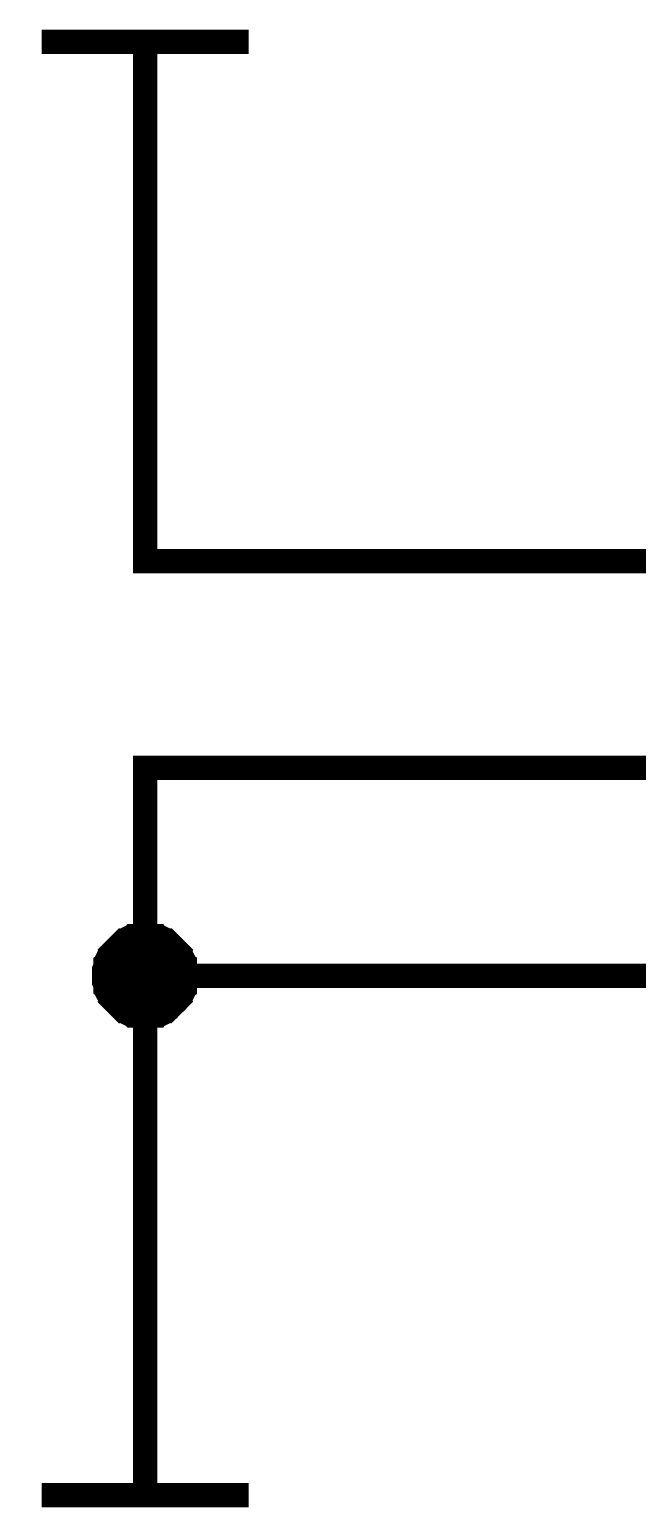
# Model space of a CAD drawing. Header units: millimetres. Extents: x 0 to 11.5, y 0 to 7.6.
# Drawn here: x 7.945 to 8.237, y 4.393 to 5.105 of the extents above; entities that cross this region are included whole.
import ezdxf

# ---------------------------------------------------------------- set-up
doc = ezdxf.new("R2010")
doc.units = ezdxf.units.MM
doc.header["$MEASUREMENT"] = 0
doc.layers.add('Sheet', color=255, linetype='Continuous')

msp = doc.modelspace()

# ---------------------------------------------------------------- linework, layer by layer
at = {"layer": 'Sheet'}
for points, const_width in [([(7.95058, 5.09892), (8.05014, 5.09892)], 0.0118), ([(8.00036, 4.99874), (8.00036, 5.09892)], 0.0118), ([(8.65023, 4.84882), (8.41019, 4.84882), (8.00036, 4.84882), (8.00036, 4.99874)], 0.0118), ([(8.65023, 4.74932), (8.64, 4.74932), (8.40065, 4.74932), (8.00036, 4.74932), (8.00036, 4.64914)], 0.0118), ([(7.98058, 4.64914), (7.98058, 4.64982), (7.98058, 4.65118), (7.98058, 4.65187), (7.98126, 4.65323), (7.98126, 4.65391), (7.98126, 4.65527), (7.98194, 4.65595), (7.98194, 4.65664), (7.98263, 4.658), (7.98331, 4.65868), (7.98331, 4.65936), (7.98399, 4.66004), (7.98467, 4.66072), (7.98535, 4.66141), (7.98604, 4.66209), (7.98672, 4.66277), (7.9874, 4.66345), (7.98808, 4.66413), (7.98876, 4.66481), (7.98944, 4.66549), (7.99013, 4.66618), (7.99081, 4.66618), (7.99149, 4.66686), (7.99285, 4.66754), (7.99354, 4.66754), (7.99422, 4.66822), (7.99558, 4.66822), (7.99626, 4.66822), (7.99763, 4.6689), (7.99831, 4.6689), (7.99967, 4.6689), (8.00036, 4.6689)], 0.0118), ([(7.98058, 4.64914), (7.98058, 4.64982), (7.98058, 4.65118), (7.98058, 4.65187), (7.98126, 4.65323), (7.98126, 4.65391), (7.98126, 4.65527), (7.98194, 4.65595), (7.98194, 4.65664), (7.98263, 4.658), (7.98331, 4.65868), (7.98331, 4.65936), (7.98399, 4.66004), (7.98467, 4.66072), (7.98535, 4.66141), (7.98604, 4.66209), (7.98672, 4.66277), (7.9874, 4.66345), (7.98808, 4.66413), (7.98876, 4.66481), (7.98944, 4.66549), (7.99013, 4.66618), (7.99081, 4.66618), (7.99149, 4.66686), (7.99285, 4.66754), (7.99354, 4.66754), (7.99422, 4.66822), (7.99558, 4.66822), (7.99626, 4.66822), (7.99763, 4.6689), (7.99831, 4.6689), (7.99967, 4.6689), (8.00036, 4.6689)], 0.0118), ([(7.98058, 4.64914), (7.98058, 4.64982), (7.98058, 4.65118), (7.98058, 4.65187), (7.98126, 4.65323), (7.98126, 4.65391), (7.98126, 4.65527), (7.98194, 4.65595), (7.98194, 4.65664), (7.98263, 4.658), (7.98331, 4.65868), (7.98331, 4.65936), (7.98399, 4.66004), (7.98467, 4.66072), (7.98535, 4.66141), (7.98604, 4.66209), (7.98672, 4.66277), (7.9874, 4.66345), (7.98808, 4.66413), (7.98876, 4.66481), (7.98944, 4.66549), (7.99013, 4.66618), (7.99081, 4.66618), (7.99149, 4.66686), (7.99285, 4.66754), (7.99354, 4.66754), (7.99422, 4.66822), (7.99558, 4.66822), (7.99626, 4.66822), (7.99763, 4.6689), (7.99831, 4.6689), (7.99967, 4.6689), (8.00036, 4.6689)], 0.0118), ([(7.98058, 4.64914), (7.98058, 4.64982), (7.98058, 4.65118), (7.98058, 4.65187), (7.98126, 4.65323), (7.98126, 4.65391), (7.98126, 4.65527), (7.98194, 4.65595), (7.98194, 4.65664), (7.98263, 4.658), (7.98331, 4.65868), (7.98331, 4.65936), (7.98399, 4.66004), (7.98467, 4.66072), (7.98535, 4.66141), (7.98604, 4.66209), (7.98672, 4.66277), (7.9874, 4.66345), (7.98808, 4.66413), (7.98876, 4.66481), (7.98944, 4.66549), (7.99013, 4.66618), (7.99081, 4.66618), (7.99149, 4.66686), (7.99285, 4.66754), (7.99354, 4.66754), (7.99422, 4.66822), (7.99558, 4.66822), (7.99626, 4.66822), (7.99763, 4.6689), (7.99831, 4.6689), (7.99967, 4.6689), (8.00036, 4.6689)], 0.0118), ([(7.98058, 4.64914), (7.98058, 4.64982), (7.98058, 4.65118), (7.98058, 4.65187), (7.98126, 4.65323), (7.98126, 4.65391), (7.98126, 4.65527), (7.98194, 4.65595), (7.98194, 4.65664), (7.98263, 4.658), (7.98331, 4.65868), (7.98331, 4.65936), (7.98399, 4.66004), (7.98467, 4.66072), (7.98535, 4.66141), (7.98604, 4.66209), (7.98672, 4.66277), (7.9874, 4.66345), (7.98808, 4.66413), (7.98876, 4.66481), (7.98944, 4.66549), (7.99013, 4.66618), (7.99081, 4.66618), (7.99149, 4.66686), (7.99285, 4.66754), (7.99354, 4.66754), (7.99422, 4.66822), (7.99558, 4.66822), (7.99626, 4.66822), (7.99763, 4.6689), (7.99831, 4.6689), (7.99967, 4.6689), (8.00036, 4.6689)], 0.0039), ([(7.98058, 4.64914), (7.98058, 4.64982), (7.98058, 4.65118), (7.98058, 4.65187), (7.98126, 4.65323), (7.98126, 4.65391), (7.98126, 4.65527), (7.98194, 4.65595), (7.98194, 4.65664), (7.98263, 4.658), (7.98331, 4.65868), (7.98331, 4.65936), (7.98399, 4.66004), (7.98467, 4.66072), (7.98535, 4.66141), (7.98604, 4.66209), (7.98672, 4.66277), (7.9874, 4.66345), (7.98808, 4.66413), (7.98876, 4.66481), (7.98944, 4.66549), (7.99013, 4.66618), (7.99081, 4.66618), (7.99149, 4.66686), (7.99285, 4.66754), (7.99354, 4.66754), (7.99422, 4.66822), (7.99558, 4.66822), (7.99626, 4.66822), (7.99763, 4.6689), (7.99831, 4.6689), (7.99967, 4.6689), (8.00036, 4.6689)], 0.0039), ([(7.98058, 4.64914), (7.98058, 4.64982), (7.98058, 4.65118), (7.98058, 4.65187), (7.98126, 4.65323), (7.98126, 4.65391), (7.98126, 4.65527), (7.98194, 4.65595), (7.98194, 4.65664), (7.98263, 4.658), (7.98331, 4.65868), (7.98331, 4.65936), (7.98399, 4.66004), (7.98467, 4.66072), (7.98535, 4.66141), (7.98604, 4.66209), (7.98672, 4.66277), (7.9874, 4.66345), (7.98808, 4.66413), (7.98876, 4.66481), (7.98944, 4.66549), (7.99013, 4.66618), (7.99081, 4.66618), (7.99149, 4.66686), (7.99285, 4.66754), (7.99354, 4.66754), (7.99422, 4.66822), (7.99558, 4.66822), (7.99626, 4.66822), (7.99763, 4.6689), (7.99831, 4.6689), (7.99967, 4.6689), (8.00036, 4.6689)], 0.0039), ([(7.98058, 4.64914), (7.98058, 4.64982), (7.98058, 4.65118), (7.98058, 4.65187), (7.98126, 4.65323), (7.98126, 4.65391), (7.98126, 4.65527), (7.98194, 4.65595), (7.98194, 4.65664), (7.98263, 4.658), (7.98331, 4.65868), (7.98331, 4.65936), (7.98399, 4.66004), (7.98467, 4.66072), (7.98535, 4.66141), (7.98604, 4.66209), (7.98672, 4.66277), (7.9874, 4.66345), (7.98808, 4.66413), (7.98876, 4.66481), (7.98944, 4.66549), (7.99013, 4.66618), (7.99081, 4.66618), (7.99149, 4.66686), (7.99285, 4.66754), (7.99354, 4.66754), (7.99422, 4.66822), (7.99558, 4.66822), (7.99626, 4.66822), (7.99763, 4.6689), (7.99831, 4.6689), (7.99967, 4.6689), (8.00036, 4.6689)], 0.0039), ([(8.00036, 4.6689), (8.00036, 4.6689)], 0.0118), ([(8.00036, 4.6689), (8.00104, 4.6689), (8.0024, 4.6689), (8.00308, 4.6689), (8.00445, 4.66822), (8.00513, 4.66822), (8.00649, 4.66822), (8.00718, 4.66754), (8.00786, 4.66754), (8.00922, 4.66686), (8.0099, 4.66618), (8.01058, 4.66618), (8.01127, 4.66549), (8.01195, 4.66481), (8.01263, 4.66413), (8.01331, 4.66345), (8.01399, 4.66277), (8.01468, 4.66209), (8.01536, 4.66141), (8.01604, 4.66072), (8.01672, 4.66004), (8.0174, 4.65936), (8.0174, 4.65868), (8.01809, 4.658), (8.01877, 4.65664), (8.01877, 4.65595), (8.01945, 4.65527), (8.01945, 4.65391), (8.01945, 4.65323), (8.02013, 4.65187), (8.02013, 4.65118), (8.02013, 4.64982), (8.02013, 4.64914)], 0.0118), ([(8.00036, 4.6689), (8.00036, 4.6689)], 0.0118), ([(8.00036, 4.6689), (8.00104, 4.6689), (8.0024, 4.6689), (8.00308, 4.6689), (8.00445, 4.66822), (8.00513, 4.66822), (8.00649, 4.66822), (8.00718, 4.66754), (8.00786, 4.66754), (8.00922, 4.66686), (8.0099, 4.66618), (8.01058, 4.66618), (8.01127, 4.66549), (8.01195, 4.66481), (8.01263, 4.66413), (8.01331, 4.66345), (8.01399, 4.66277), (8.01468, 4.66209), (8.01536, 4.66141), (8.01604, 4.66072), (8.01672, 4.66004), (8.0174, 4.65936), (8.0174, 4.65868), (8.01809, 4.658), (8.01877, 4.65664), (8.01877, 4.65595), (8.01945, 4.65527), (8.01945, 4.65391), (8.01945, 4.65323), (8.02013, 4.65187), (8.02013, 4.65118), (8.02013, 4.64982), (8.02013, 4.64914)], 0.0118), ([(8.00036, 4.6689), (8.00036, 4.6689)], 0.0118), ([(8.00036, 4.6689), (8.00104, 4.6689), (8.0024, 4.6689), (8.00308, 4.6689), (8.00445, 4.66822), (8.00513, 4.66822), (8.00649, 4.66822), (8.00718, 4.66754), (8.00786, 4.66754), (8.00922, 4.66686), (8.0099, 4.66618), (8.01058, 4.66618), (8.01127, 4.66549), (8.01195, 4.66481), (8.01263, 4.66413), (8.01331, 4.66345), (8.01399, 4.66277), (8.01468, 4.66209), (8.01536, 4.66141), (8.01604, 4.66072), (8.01672, 4.66004), (8.0174, 4.65936), (8.0174, 4.65868), (8.01809, 4.658), (8.01877, 4.65664), (8.01877, 4.65595), (8.01945, 4.65527), (8.01945, 4.65391), (8.01945, 4.65323), (8.02013, 4.65187), (8.02013, 4.65118), (8.02013, 4.64982), (8.02013, 4.64914)], 0.0118), ([(8.00036, 4.6689), (8.00036, 4.6689)], 0.0118), ([(8.00036, 4.6689), (8.00104, 4.6689), (8.0024, 4.6689), (8.00308, 4.6689), (8.00445, 4.66822), (8.00513, 4.66822), (8.00649, 4.66822), (8.00718, 4.66754), (8.00786, 4.66754), (8.00922, 4.66686), (8.0099, 4.66618), (8.01058, 4.66618), (8.01127, 4.66549), (8.01195, 4.66481), (8.01263, 4.66413), (8.01331, 4.66345), (8.01399, 4.66277), (8.01468, 4.66209), (8.01536, 4.66141), (8.01604, 4.66072), (8.01672, 4.66004), (8.0174, 4.65936), (8.0174, 4.65868), (8.01809, 4.658), (8.01877, 4.65664), (8.01877, 4.65595), (8.01945, 4.65527), (8.01945, 4.65391), (8.01945, 4.65323), (8.02013, 4.65187), (8.02013, 4.65118), (8.02013, 4.64982), (8.02013, 4.64914)], 0.0118), ([(8.00036, 4.6689), (8.00036, 4.6689)], 0.0039), ([(8.00036, 4.6689), (8.00104, 4.6689), (8.0024, 4.6689), (8.00308, 4.6689), (8.00445, 4.66822), (8.00513, 4.66822), (8.00649, 4.66822), (8.00718, 4.66754), (8.00786, 4.66754), (8.00922, 4.66686), (8.0099, 4.66618), (8.01058, 4.66618), (8.01127, 4.66549), (8.01195, 4.66481), (8.01263, 4.66413), (8.01331, 4.66345), (8.01399, 4.66277), (8.01468, 4.66209), (8.01536, 4.66141), (8.01604, 4.66072), (8.01672, 4.66004), (8.0174, 4.65936), (8.0174, 4.65868), (8.01809, 4.658), (8.01877, 4.65664), (8.01877, 4.65595), (8.01945, 4.65527), (8.01945, 4.65391), (8.01945, 4.65323), (8.02013, 4.65187), (8.02013, 4.65118), (8.02013, 4.64982), (8.02013, 4.64914)], 0.0039), ([(8.00036, 4.6689), (8.00036, 4.6689)], 0.0039), ([(8.00036, 4.6689), (8.00104, 4.6689), (8.0024, 4.6689), (8.00308, 4.6689), (8.00445, 4.66822), (8.00513, 4.66822), (8.00649, 4.66822), (8.00718, 4.66754), (8.00786, 4.66754), (8.00922, 4.66686), (8.0099, 4.66618), (8.01058, 4.66618), (8.01127, 4.66549), (8.01195, 4.66481), (8.01263, 4.66413), (8.01331, 4.66345), (8.01399, 4.66277), (8.01468, 4.66209), (8.01536, 4.66141), (8.01604, 4.66072), (8.01672, 4.66004), (8.0174, 4.65936), (8.0174, 4.65868), (8.01809, 4.658), (8.01877, 4.65664), (8.01877, 4.65595), (8.01945, 4.65527), (8.01945, 4.65391), (8.01945, 4.65323), (8.02013, 4.65187), (8.02013, 4.65118), (8.02013, 4.64982), (8.02013, 4.64914)], 0.0039), ([(8.00036, 4.6689), (8.00036, 4.6689)], 0.0039), ([(8.00036, 4.6689), (8.00104, 4.6689), (8.0024, 4.6689), (8.00308, 4.6689), (8.00445, 4.66822), (8.00513, 4.66822), (8.00649, 4.66822), (8.00718, 4.66754), (8.00786, 4.66754), (8.00922, 4.66686), (8.0099, 4.66618), (8.01058, 4.66618), (8.01127, 4.66549), (8.01195, 4.66481), (8.01263, 4.66413), (8.01331, 4.66345), (8.01399, 4.66277), (8.01468, 4.66209), (8.01536, 4.66141), (8.01604, 4.66072), (8.01672, 4.66004), (8.0174, 4.65936), (8.0174, 4.65868), (8.01809, 4.658), (8.01877, 4.65664), (8.01877, 4.65595), (8.01945, 4.65527), (8.01945, 4.65391), (8.01945, 4.65323), (8.02013, 4.65187), (8.02013, 4.65118), (8.02013, 4.64982), (8.02013, 4.64914)], 0.0039), ([(8.00036, 4.6689), (8.00036, 4.6689)], 0.0039), ([(8.00036, 4.6689), (8.00104, 4.6689), (8.0024, 4.6689), (8.00308, 4.6689), (8.00445, 4.66822), (8.00513, 4.66822), (8.00649, 4.66822), (8.00718, 4.66754), (8.00786, 4.66754), (8.00922, 4.66686), (8.0099, 4.66618), (8.01058, 4.66618), (8.01127, 4.66549), (8.01195, 4.66481), (8.01263, 4.66413), (8.01331, 4.66345), (8.01399, 4.66277), (8.01468, 4.66209), (8.01536, 4.66141), (8.01604, 4.66072), (8.01672, 4.66004), (8.0174, 4.65936), (8.0174, 4.65868), (8.01809, 4.658), (8.01877, 4.65664), (8.01877, 4.65595), (8.01945, 4.65527), (8.01945, 4.65391), (8.01945, 4.65323), (8.02013, 4.65187), (8.02013, 4.65118), (8.02013, 4.64982), (8.02013, 4.64914)], 0.0039), ([(8.00036, 4.62938), (7.99967, 4.62938), (7.99831, 4.62938), (7.99763, 4.62938), (7.99626, 4.63006), (7.99558, 4.63006), (7.99422, 4.63006), (7.99354, 4.63074), (7.99285, 4.63074), (7.99149, 4.63142), (7.99081, 4.6321), (7.99013, 4.6321), (7.98944, 4.63278), (7.98876, 4.63346), (7.98808, 4.63415), (7.9874, 4.63483), (7.98672, 4.63551), (7.98604, 4.63619), (7.98535, 4.63687), (7.98467, 4.63755), (7.98399, 4.63824), (7.98331, 4.63892), (7.98331, 4.6396), (7.98263, 4.64028), (7.98194, 4.64164), (7.98194, 4.64232), (7.98126, 4.64301), (7.98126, 4.64437), (7.98126, 4.64505), (7.98058, 4.64641), (7.98058, 4.64709), (7.98058, 4.64846), (7.98058, 4.64914)], 0.0118), ([(7.98058, 4.64914), (7.98058, 4.64914)], 0.0118), ([(8.00036, 4.62938), (7.99967, 4.62938), (7.99831, 4.62938), (7.99763, 4.62938), (7.99626, 4.63006), (7.99558, 4.63006), (7.99422, 4.63006), (7.99354, 4.63074), (7.99285, 4.63074), (7.99149, 4.63142), (7.99081, 4.6321), (7.99013, 4.6321), (7.98944, 4.63278), (7.98876, 4.63346), (7.98808, 4.63415), (7.9874, 4.63483), (7.98672, 4.63551), (7.98604, 4.63619), (7.98535, 4.63687), (7.98467, 4.63755), (7.98399, 4.63824), (7.98331, 4.63892), (7.98331, 4.6396), (7.98263, 4.64028), (7.98194, 4.64164), (7.98194, 4.64232), (7.98126, 4.64301), (7.98126, 4.64437), (7.98126, 4.64505), (7.98058, 4.64641), (7.98058, 4.64709), (7.98058, 4.64846), (7.98058, 4.64914)], 0.0118), ([(7.98058, 4.64914), (7.98058, 4.64914)], 0.0118), ([(8.00036, 4.62938), (7.99967, 4.62938), (7.99831, 4.62938), (7.99763, 4.62938), (7.99626, 4.63006), (7.99558, 4.63006), (7.99422, 4.63006), (7.99354, 4.63074), (7.99285, 4.63074), (7.99149, 4.63142), (7.99081, 4.6321), (7.99013, 4.6321), (7.98944, 4.63278), (7.98876, 4.63346), (7.98808, 4.63415), (7.9874, 4.63483), (7.98672, 4.63551), (7.98604, 4.63619), (7.98535, 4.63687), (7.98467, 4.63755), (7.98399, 4.63824), (7.98331, 4.63892), (7.98331, 4.6396), (7.98263, 4.64028), (7.98194, 4.64164), (7.98194, 4.64232), (7.98126, 4.64301), (7.98126, 4.64437), (7.98126, 4.64505), (7.98058, 4.64641), (7.98058, 4.64709), (7.98058, 4.64846), (7.98058, 4.64914)], 0.0118), ([(7.98058, 4.64914), (7.98058, 4.64914)], 0.0118), ([(8.00036, 4.62938), (7.99967, 4.62938), (7.99831, 4.62938), (7.99763, 4.62938), (7.99626, 4.63006), (7.99558, 4.63006), (7.99422, 4.63006), (7.99354, 4.63074), (7.99285, 4.63074), (7.99149, 4.63142), (7.99081, 4.6321), (7.99013, 4.6321), (7.98944, 4.63278), (7.98876, 4.63346), (7.98808, 4.63415), (7.9874, 4.63483), (7.98672, 4.63551), (7.98604, 4.63619), (7.98535, 4.63687), (7.98467, 4.63755), (7.98399, 4.63824), (7.98331, 4.63892), (7.98331, 4.6396), (7.98263, 4.64028), (7.98194, 4.64164), (7.98194, 4.64232), (7.98126, 4.64301), (7.98126, 4.64437), (7.98126, 4.64505), (7.98058, 4.64641), (7.98058, 4.64709), (7.98058, 4.64846), (7.98058, 4.64914)], 0.0118), ([(7.98058, 4.64914), (7.98058, 4.64914)], 0.0118), ([(8.65023, 4.64914), (8.64, 4.64914), (8.40065, 4.64914), (8.00036, 4.64914), (8.00036, 4.49921)], 0.0118), ([(8.02013, 4.64914), (8.02013, 4.64846), (8.02013, 4.64709), (8.02013, 4.64641), (8.01945, 4.64505), (8.01945, 4.64437), (8.01945, 4.64301), (8.01877, 4.64232), (8.01877, 4.64164), (8.01809, 4.64028), (8.0174, 4.6396), (8.0174, 4.63892), (8.01672, 4.63824), (8.01604, 4.63755), (8.01536, 4.63687), (8.01468, 4.63619), (8.01399, 4.63551), (8.01331, 4.63483), (8.01263, 4.63415), (8.01195, 4.63346), (8.01127, 4.63278), (8.01058, 4.6321), (8.0099, 4.6321), (8.00922, 4.63142), (8.00786, 4.63074), (8.00718, 4.63074), (8.00649, 4.63006), (8.00513, 4.63006), (8.00445, 4.63006), (8.00308, 4.62938), (8.0024, 4.62938), (8.00104, 4.62938), (8.00036, 4.62938)], 0.0118), ([(8.02013, 4.64914), (8.02013, 4.64846), (8.02013, 4.64709), (8.02013, 4.64641), (8.01945, 4.64505), (8.01945, 4.64437), (8.01945, 4.64301), (8.01877, 4.64232), (8.01877, 4.64164), (8.01809, 4.64028), (8.0174, 4.6396), (8.0174, 4.63892), (8.01672, 4.63824), (8.01604, 4.63755), (8.01536, 4.63687), (8.01468, 4.63619), (8.01399, 4.63551), (8.01331, 4.63483), (8.01263, 4.63415), (8.01195, 4.63346), (8.01127, 4.63278), (8.01058, 4.6321), (8.0099, 4.6321), (8.00922, 4.63142), (8.00786, 4.63074), (8.00718, 4.63074), (8.00649, 4.63006), (8.00513, 4.63006), (8.00445, 4.63006), (8.00308, 4.62938), (8.0024, 4.62938), (8.00104, 4.62938), (8.00036, 4.62938)], 0.0118), ([(8.02013, 4.64914), (8.02013, 4.64846), (8.02013, 4.64709), (8.02013, 4.64641), (8.01945, 4.64505), (8.01945, 4.64437), (8.01945, 4.64301), (8.01877, 4.64232), (8.01877, 4.64164), (8.01809, 4.64028), (8.0174, 4.6396), (8.0174, 4.63892), (8.01672, 4.63824), (8.01604, 4.63755), (8.01536, 4.63687), (8.01468, 4.63619), (8.01399, 4.63551), (8.01331, 4.63483), (8.01263, 4.63415), (8.01195, 4.63346), (8.01127, 4.63278), (8.01058, 4.6321), (8.0099, 4.6321), (8.00922, 4.63142), (8.00786, 4.63074), (8.00718, 4.63074), (8.00649, 4.63006), (8.00513, 4.63006), (8.00445, 4.63006), (8.00308, 4.62938), (8.0024, 4.62938), (8.00104, 4.62938), (8.00036, 4.62938)], 0.0118), ([(8.02013, 4.64914), (8.02013, 4.64846), (8.02013, 4.64709), (8.02013, 4.64641), (8.01945, 4.64505), (8.01945, 4.64437), (8.01945, 4.64301), (8.01877, 4.64232), (8.01877, 4.64164), (8.01809, 4.64028), (8.0174, 4.6396), (8.0174, 4.63892), (8.01672, 4.63824), (8.01604, 4.63755), (8.01536, 4.63687), (8.01468, 4.63619), (8.01399, 4.63551), (8.01331, 4.63483), (8.01263, 4.63415), (8.01195, 4.63346), (8.01127, 4.63278), (8.01058, 4.6321), (8.0099, 4.6321), (8.00922, 4.63142), (8.00786, 4.63074), (8.00718, 4.63074), (8.00649, 4.63006), (8.00513, 4.63006), (8.00445, 4.63006), (8.00308, 4.62938), (8.0024, 4.62938), (8.00104, 4.62938), (8.00036, 4.62938)], 0.0118), ([(8.02013, 4.64914), (8.02013, 4.64914), (8.02013, 4.64914), (8.02013, 4.64914), (8.02013, 4.64914), (8.02013, 4.64914), (8.02013, 4.64914), (8.02013, 4.64914), (8.02013, 4.64914), (8.02013, 4.64914), (8.02013, 4.64914), (8.02013, 4.64914), (8.02013, 4.64914), (8.02013, 4.64914), (8.02013, 4.64914), (8.02013, 4.64914), (8.02013, 4.64914), (8.02013, 4.64914), (8.02013, 4.64914), (8.02013, 4.64914), (8.02013, 4.64914), (8.02013, 4.64914), (8.02013, 4.64914), (8.02013, 4.64914), (8.02013, 4.64914), (8.02013, 4.64914), (8.02013, 4.64914), (8.02013, 4.64914), (8.02013, 4.64914), (8.02013, 4.64914), (8.02013, 4.64914), (8.02013, 4.64914), (8.02013, 4.64914)], 0.0118), ([(8.02013, 4.64914), (8.02013, 4.64914)], 0.0118), ([(8.02013, 4.64914), (8.02013, 4.64914), (8.02013, 4.64914), (8.02013, 4.64914), (8.02013, 4.64914), (8.02013, 4.64914), (8.02013, 4.64914), (8.02013, 4.64914), (8.02013, 4.64914), (8.02013, 4.64914), (8.02013, 4.64914), (8.02013, 4.64914), (8.02013, 4.64914), (8.02013, 4.64914), (8.02013, 4.64914), (8.02013, 4.64914), (8.02013, 4.64914), (8.02013, 4.64914), (8.02013, 4.64914), (8.02013, 4.64914), (8.02013, 4.64914), (8.02013, 4.64914), (8.02013, 4.64914), (8.02013, 4.64914), (8.02013, 4.64914), (8.02013, 4.64914), (8.02013, 4.64914), (8.02013, 4.64914), (8.02013, 4.64914), (8.02013, 4.64914), (8.02013, 4.64914), (8.02013, 4.64914), (8.02013, 4.64914)], 0.0118), ([(8.02013, 4.64914), (8.02013, 4.64914)], 0.0118), ([(8.02013, 4.64914), (8.02013, 4.64914), (8.02013, 4.64914), (8.02013, 4.64914), (8.02013, 4.64914), (8.02013, 4.64914), (8.02013, 4.64914), (8.02013, 4.64914), (8.02013, 4.64914), (8.02013, 4.64914), (8.02013, 4.64914), (8.02013, 4.64914), (8.02013, 4.64914), (8.02013, 4.64914), (8.02013, 4.64914), (8.02013, 4.64914), (8.02013, 4.64914), (8.02013, 4.64914), (8.02013, 4.64914), (8.02013, 4.64914), (8.02013, 4.64914), (8.02013, 4.64914), (8.02013, 4.64914), (8.02013, 4.64914), (8.02013, 4.64914), (8.02013, 4.64914), (8.02013, 4.64914), (8.02013, 4.64914), (8.02013, 4.64914), (8.02013, 4.64914), (8.02013, 4.64914), (8.02013, 4.64914), (8.02013, 4.64914)], 0.0118), ([(8.02013, 4.64914), (8.02013, 4.64914)], 0.0118), ([(8.02013, 4.64914), (8.02013, 4.64914), (8.02013, 4.64914), (8.02013, 4.64914), (8.02013, 4.64914), (8.02013, 4.64914), (8.02013, 4.64914), (8.02013, 4.64914), (8.02013, 4.64914), (8.02013, 4.64914), (8.02013, 4.64914), (8.02013, 4.64914), (8.02013, 4.64914), (8.02013, 4.64914), (8.02013, 4.64914), (8.02013, 4.64914), (8.02013, 4.64914), (8.02013, 4.64914), (8.02013, 4.64914), (8.02013, 4.64914), (8.02013, 4.64914), (8.02013, 4.64914), (8.02013, 4.64914), (8.02013, 4.64914), (8.02013, 4.64914), (8.02013, 4.64914), (8.02013, 4.64914), (8.02013, 4.64914), (8.02013, 4.64914), (8.02013, 4.64914), (8.02013, 4.64914), (8.02013, 4.64914), (8.02013, 4.64914)], 0.0118), ([(8.02013, 4.64914), (8.02013, 4.64914)], 0.0118), ([(8.00036, 4.62938), (7.99967, 4.62938), (7.99831, 4.62938), (7.99763, 4.62938), (7.99626, 4.63006), (7.99558, 4.63006), (7.99422, 4.63006), (7.99354, 4.63074), (7.99285, 4.63074), (7.99149, 4.63142), (7.99081, 4.6321), (7.99013, 4.6321), (7.98944, 4.63278), (7.98876, 4.63346), (7.98808, 4.63415), (7.9874, 4.63483), (7.98672, 4.63551), (7.98604, 4.63619), (7.98535, 4.63687), (7.98467, 4.63755), (7.98399, 4.63824), (7.98331, 4.63892), (7.98331, 4.6396), (7.98263, 4.64028), (7.98194, 4.64164), (7.98194, 4.64232), (7.98126, 4.64301), (7.98126, 4.64437), (7.98126, 4.64505), (7.98058, 4.64641), (7.98058, 4.64709), (7.98058, 4.64846), (7.98058, 4.64914)], 0.0039), ([(7.98058, 4.64914), (7.98058, 4.64914)], 0.0039), ([(8.00036, 4.62938), (7.99967, 4.62938), (7.99831, 4.62938), (7.99763, 4.62938), (7.99626, 4.63006), (7.99558, 4.63006), (7.99422, 4.63006), (7.99354, 4.63074), (7.99285, 4.63074), (7.99149, 4.63142), (7.99081, 4.6321), (7.99013, 4.6321), (7.98944, 4.63278), (7.98876, 4.63346), (7.98808, 4.63415), (7.9874, 4.63483), (7.98672, 4.63551), (7.98604, 4.63619), (7.98535, 4.63687), (7.98467, 4.63755), (7.98399, 4.63824), (7.98331, 4.63892), (7.98331, 4.6396), (7.98263, 4.64028), (7.98194, 4.64164), (7.98194, 4.64232), (7.98126, 4.64301), (7.98126, 4.64437), (7.98126, 4.64505), (7.98058, 4.64641), (7.98058, 4.64709), (7.98058, 4.64846), (7.98058, 4.64914)], 0.0039), ([(7.98058, 4.64914), (7.98058, 4.64914)], 0.0039), ([(8.00036, 4.62938), (7.99967, 4.62938), (7.99831, 4.62938), (7.99763, 4.62938), (7.99626, 4.63006), (7.99558, 4.63006), (7.99422, 4.63006), (7.99354, 4.63074), (7.99285, 4.63074), (7.99149, 4.63142), (7.99081, 4.6321), (7.99013, 4.6321), (7.98944, 4.63278), (7.98876, 4.63346), (7.98808, 4.63415), (7.9874, 4.63483), (7.98672, 4.63551), (7.98604, 4.63619), (7.98535, 4.63687), (7.98467, 4.63755), (7.98399, 4.63824), (7.98331, 4.63892), (7.98331, 4.6396), (7.98263, 4.64028), (7.98194, 4.64164), (7.98194, 4.64232), (7.98126, 4.64301), (7.98126, 4.64437), (7.98126, 4.64505), (7.98058, 4.64641), (7.98058, 4.64709), (7.98058, 4.64846), (7.98058, 4.64914)], 0.0039), ([(7.98058, 4.64914), (7.98058, 4.64914)], 0.0039), ([(8.00036, 4.62938), (7.99967, 4.62938), (7.99831, 4.62938), (7.99763, 4.62938), (7.99626, 4.63006), (7.99558, 4.63006), (7.99422, 4.63006), (7.99354, 4.63074), (7.99285, 4.63074), (7.99149, 4.63142), (7.99081, 4.6321), (7.99013, 4.6321), (7.98944, 4.63278), (7.98876, 4.63346), (7.98808, 4.63415), (7.9874, 4.63483), (7.98672, 4.63551), (7.98604, 4.63619), (7.98535, 4.63687), (7.98467, 4.63755), (7.98399, 4.63824), (7.98331, 4.63892), (7.98331, 4.6396), (7.98263, 4.64028), (7.98194, 4.64164), (7.98194, 4.64232), (7.98126, 4.64301), (7.98126, 4.64437), (7.98126, 4.64505), (7.98058, 4.64641), (7.98058, 4.64709), (7.98058, 4.64846), (7.98058, 4.64914)], 0.0039), ([(7.98058, 4.64914), (7.98058, 4.64914)], 0.0039), ([(8.02013, 4.64914), (8.02013, 4.64846), (8.02013, 4.64709), (8.02013, 4.64641), (8.01945, 4.64505), (8.01945, 4.64437), (8.01945, 4.64301), (8.01877, 4.64232), (8.01877, 4.64164), (8.01809, 4.64028), (8.0174, 4.6396), (8.0174, 4.63892), (8.01672, 4.63824), (8.01604, 4.63755), (8.01536, 4.63687), (8.01468, 4.63619), (8.01399, 4.63551), (8.01331, 4.63483), (8.01263, 4.63415), (8.01195, 4.63346), (8.01127, 4.63278), (8.01058, 4.6321), (8.0099, 4.6321), (8.00922, 4.63142), (8.00786, 4.63074), (8.00718, 4.63074), (8.00649, 4.63006), (8.00513, 4.63006), (8.00445, 4.63006), (8.00308, 4.62938), (8.0024, 4.62938), (8.00104, 4.62938), (8.00036, 4.62938)], 0.0039), ([(8.02013, 4.64914), (8.02013, 4.64846), (8.02013, 4.64709), (8.02013, 4.64641), (8.01945, 4.64505), (8.01945, 4.64437), (8.01945, 4.64301), (8.01877, 4.64232), (8.01877, 4.64164), (8.01809, 4.64028), (8.0174, 4.6396), (8.0174, 4.63892), (8.01672, 4.63824), (8.01604, 4.63755), (8.01536, 4.63687), (8.01468, 4.63619), (8.01399, 4.63551), (8.01331, 4.63483), (8.01263, 4.63415), (8.01195, 4.63346), (8.01127, 4.63278), (8.01058, 4.6321), (8.0099, 4.6321), (8.00922, 4.63142), (8.00786, 4.63074), (8.00718, 4.63074), (8.00649, 4.63006), (8.00513, 4.63006), (8.00445, 4.63006), (8.00308, 4.62938), (8.0024, 4.62938), (8.00104, 4.62938), (8.00036, 4.62938)], 0.0039), ([(8.02013, 4.64914), (8.02013, 4.64846), (8.02013, 4.64709), (8.02013, 4.64641), (8.01945, 4.64505), (8.01945, 4.64437), (8.01945, 4.64301), (8.01877, 4.64232), (8.01877, 4.64164), (8.01809, 4.64028), (8.0174, 4.6396), (8.0174, 4.63892), (8.01672, 4.63824), (8.01604, 4.63755), (8.01536, 4.63687), (8.01468, 4.63619), (8.01399, 4.63551), (8.01331, 4.63483), (8.01263, 4.63415), (8.01195, 4.63346), (8.01127, 4.63278), (8.01058, 4.6321), (8.0099, 4.6321), (8.00922, 4.63142), (8.00786, 4.63074), (8.00718, 4.63074), (8.00649, 4.63006), (8.00513, 4.63006), (8.00445, 4.63006), (8.00308, 4.62938), (8.0024, 4.62938), (8.00104, 4.62938), (8.00036, 4.62938)], 0.0039), ([(8.02013, 4.64914), (8.02013, 4.64846), (8.02013, 4.64709), (8.02013, 4.64641), (8.01945, 4.64505), (8.01945, 4.64437), (8.01945, 4.64301), (8.01877, 4.64232), (8.01877, 4.64164), (8.01809, 4.64028), (8.0174, 4.6396), (8.0174, 4.63892), (8.01672, 4.63824), (8.01604, 4.63755), (8.01536, 4.63687), (8.01468, 4.63619), (8.01399, 4.63551), (8.01331, 4.63483), (8.01263, 4.63415), (8.01195, 4.63346), (8.01127, 4.63278), (8.01058, 4.6321), (8.0099, 4.6321), (8.00922, 4.63142), (8.00786, 4.63074), (8.00718, 4.63074), (8.00649, 4.63006), (8.00513, 4.63006), (8.00445, 4.63006), (8.00308, 4.62938), (8.0024, 4.62938), (8.00104, 4.62938), (8.00036, 4.62938)], 0.0039), ([(8.02013, 4.64914), (8.02013, 4.64914), (8.02013, 4.64914), (8.02013, 4.64914), (8.02013, 4.64914), (8.02013, 4.64914), (8.02013, 4.64914), (8.02013, 4.64914), (8.02013, 4.64914), (8.02013, 4.64914), (8.02013, 4.64914), (8.02013, 4.64914), (8.02013, 4.64914), (8.02013, 4.64914), (8.02013, 4.64914), (8.02013, 4.64914), (8.02013, 4.64914), (8.02013, 4.64914), (8.02013, 4.64914), (8.02013, 4.64914), (8.02013, 4.64914), (8.02013, 4.64914), (8.02013, 4.64914), (8.02013, 4.64914), (8.02013, 4.64914), (8.02013, 4.64914), (8.02013, 4.64914), (8.02013, 4.64914), (8.02013, 4.64914), (8.02013, 4.64914), (8.02013, 4.64914), (8.02013, 4.64914), (8.02013, 4.64914)], 0.0039), ([(8.02013, 4.64914), (8.02013, 4.64914)], 0.0039), ([(8.02013, 4.64914), (8.02013, 4.64914), (8.02013, 4.64914), (8.02013, 4.64914), (8.02013, 4.64914), (8.02013, 4.64914), (8.02013, 4.64914), (8.02013, 4.64914), (8.02013, 4.64914), (8.02013, 4.64914), (8.02013, 4.64914), (8.02013, 4.64914), (8.02013, 4.64914), (8.02013, 4.64914), (8.02013, 4.64914), (8.02013, 4.64914), (8.02013, 4.64914), (8.02013, 4.64914), (8.02013, 4.64914), (8.02013, 4.64914), (8.02013, 4.64914), (8.02013, 4.64914), (8.02013, 4.64914), (8.02013, 4.64914), (8.02013, 4.64914), (8.02013, 4.64914), (8.02013, 4.64914), (8.02013, 4.64914), (8.02013, 4.64914), (8.02013, 4.64914), (8.02013, 4.64914), (8.02013, 4.64914), (8.02013, 4.64914)], 0.0039), ([(8.02013, 4.64914), (8.02013, 4.64914)], 0.0039), ([(8.02013, 4.64914), (8.02013, 4.64914), (8.02013, 4.64914), (8.02013, 4.64914), (8.02013, 4.64914), (8.02013, 4.64914), (8.02013, 4.64914), (8.02013, 4.64914), (8.02013, 4.64914), (8.02013, 4.64914), (8.02013, 4.64914), (8.02013, 4.64914), (8.02013, 4.64914), (8.02013, 4.64914), (8.02013, 4.64914), (8.02013, 4.64914), (8.02013, 4.64914), (8.02013, 4.64914), (8.02013, 4.64914), (8.02013, 4.64914), (8.02013, 4.64914), (8.02013, 4.64914), (8.02013, 4.64914), (8.02013, 4.64914), (8.02013, 4.64914), (8.02013, 4.64914), (8.02013, 4.64914), (8.02013, 4.64914), (8.02013, 4.64914), (8.02013, 4.64914), (8.02013, 4.64914), (8.02013, 4.64914), (8.02013, 4.64914)], 0.0039), ([(8.02013, 4.64914), (8.02013, 4.64914)], 0.0039), ([(8.02013, 4.64914), (8.02013, 4.64914), (8.02013, 4.64914), (8.02013, 4.64914), (8.02013, 4.64914), (8.02013, 4.64914), (8.02013, 4.64914), (8.02013, 4.64914), (8.02013, 4.64914), (8.02013, 4.64914), (8.02013, 4.64914), (8.02013, 4.64914), (8.02013, 4.64914), (8.02013, 4.64914), (8.02013, 4.64914), (8.02013, 4.64914), (8.02013, 4.64914), (8.02013, 4.64914), (8.02013, 4.64914), (8.02013, 4.64914), (8.02013, 4.64914), (8.02013, 4.64914), (8.02013, 4.64914), (8.02013, 4.64914), (8.02013, 4.64914), (8.02013, 4.64914), (8.02013, 4.64914), (8.02013, 4.64914), (8.02013, 4.64914), (8.02013, 4.64914), (8.02013, 4.64914), (8.02013, 4.64914), (8.02013, 4.64914)], 0.0039), ([(8.02013, 4.64914), (8.02013, 4.64914)], 0.0039), ([(8.00036, 4.49921), (8.00036, 4.39903)], 0.0118), ([(7.95058, 4.39903), (8.05014, 4.39903)], 0.0118)]:
    msp.add_lwpolyline(points, dxfattribs=dict(at, const_width=const_width))
at = {"layer": 'Sheet', "const_width": 0.02}
msp.add_lwpolyline([(7.99, 4.65, 1), (8.01, 4.65, 1)], format="xyb", close=True, dxfattribs=at)

doc.saveas('drawing.dxf')
